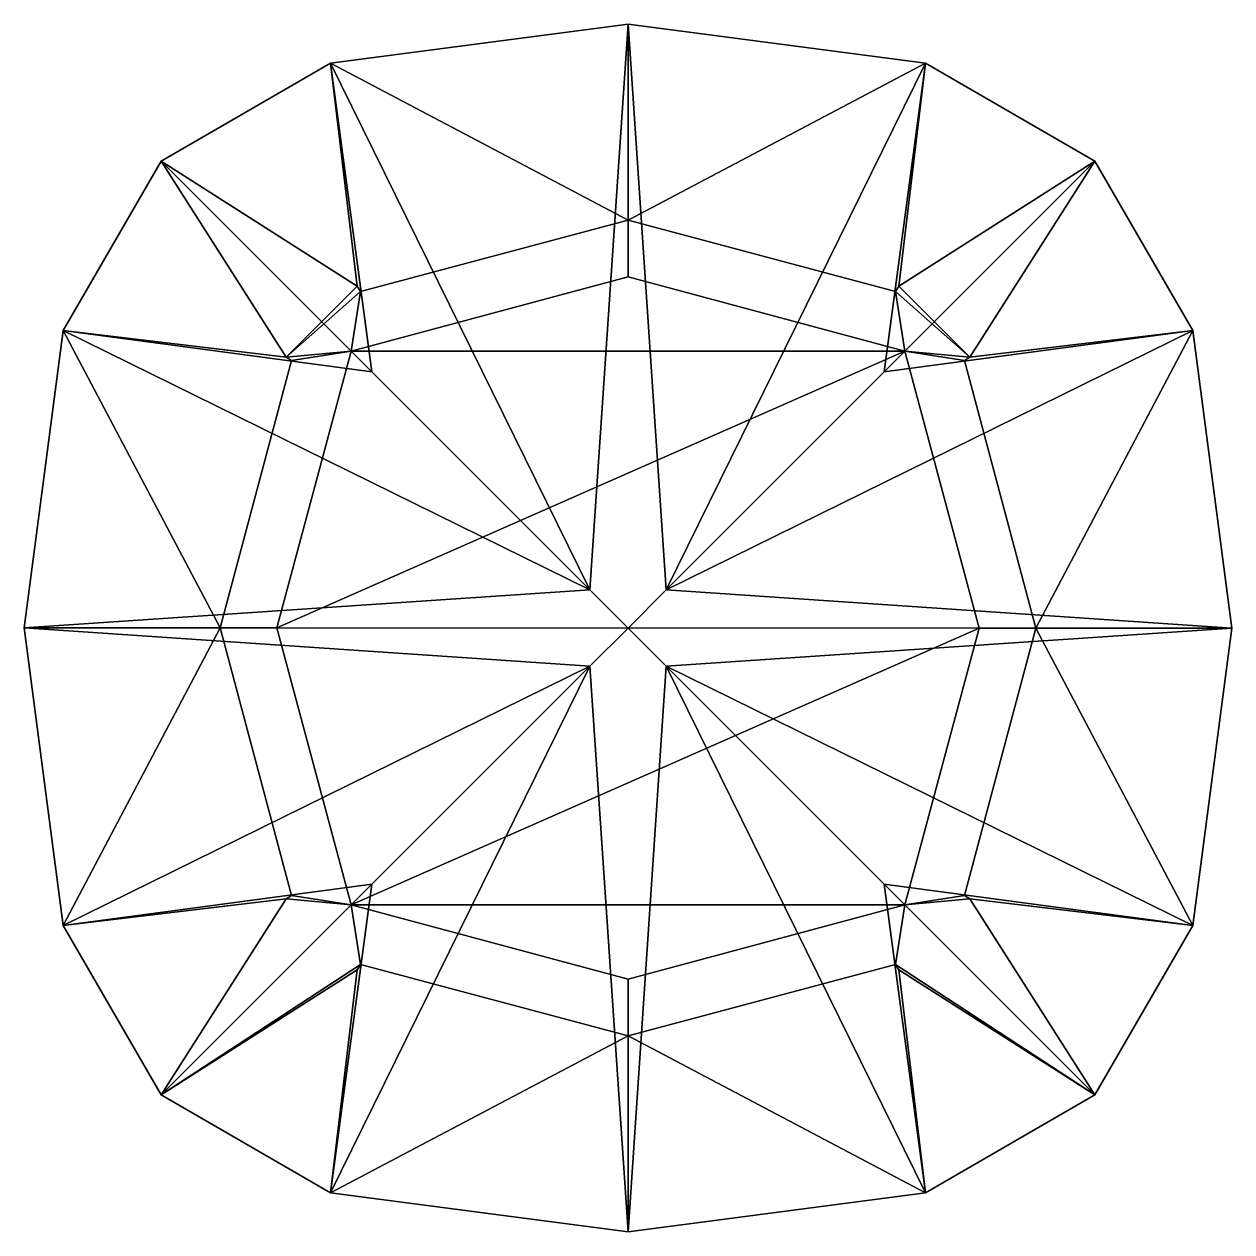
# Model space of a CAD drawing. Extents: x -1.27 to 0.75, y -1.01 to 1.01.
import ezdxf

# ---------------------------------------------------------------- set-up
doc = ezdxf.new("R2010")
doc.units = 0
doc.layers.add('Cylinder1', color=15, linetype='CONTINUOUS')

msp = doc.modelspace()

# ---------------------------------------------------------------- linework, layer by layer
at = {"layer": 'Cylinder1', "color": 0}
for points in [[(-0.323252, 0.063521, -0.105875), (-0.259731, 1.007186, 0.743841), (-0.755703, 0.94189, 0.743841)], [(-0.259731, 1.007186, 0.743841), (-0.259731, 1.007186, 0.765483), (-0.755703, 0.94189, 0.765483), (-0.755703, 0.94189, 0.743841)], [(-0.259731, 0.680362, 0.967959), (-0.755703, 0.94189, 0.765483), (-0.259731, 1.007186, 0.765483)], [(-0.196211, 0.06352, -0.105876), (-0.259731, 1.007186, 0.743841), (-0.323252, 0.063521, -0.105875), (-0.259731, 0, -0.163069)], [(0.236238, 0.941891, 0.743841), (-0.259731, 1.007186, 0.743841), (-0.196211, 0.06352, -0.105876)], [(0.236238, 0.941891, 0.743841), (0.236238, 0.941891, 0.765483), (-0.259731, 1.007186, 0.765483), (-0.259731, 1.007186, 0.743841)], [(0.236238, 0.941891, 0.765483), (-0.259731, 0.680362, 0.967959), (-0.259731, 1.007186, 0.765483)], [(-0.755703, 0.94189, 0.743841), (-1.038401, 0.778669, 0.743831), (-0.686936, 0.427204, 0.288223)], [(-0.755703, 0.94189, 0.743841), (-0.755703, 0.94189, 0.765483), (-1.038401, 0.778669, 0.765358), (-1.038401, 0.778669, 0.743831)], [(-0.755703, 0.94189, 0.765483), (-0.711547, 0.570287, 0.96234), (-1.038401, 0.778669, 0.765358)], [(-0.686936, 0.427204, 0.288223), (-0.323252, 0.063521, -0.105875), (-0.755703, 0.94189, 0.743841)], [(-0.755703, 0.94189, 0.765483), (-0.259731, 0.680362, 0.967959), (-0.705722, 0.561045, 0.967886), (-0.711547, 0.570287, 0.96234)], [(-0.259731, 0.680362, 0.967959), (0.236238, 0.941891, 0.765483), (0.192083, 0.570287, 0.962341), (0.18626, 0.561046, 0.967886)], [(0.236238, 0.941891, 0.743841), (-0.196211, 0.06352, -0.105876), (0.167473, 0.427204, 0.288223)], [(0.518938, 0.77867, 0.743832), (0.236238, 0.941891, 0.743841), (0.167473, 0.427204, 0.288223)], [(0.236238, 0.941891, 0.765483), (0.518938, 0.77867, 0.765358), (0.192083, 0.570287, 0.962341)], [(0.518938, 0.77867, 0.743832), (0.518938, 0.77867, 0.765358), (0.236238, 0.941891, 0.765483), (0.236238, 0.941891, 0.743841)], [(-1.038401, 0.778669, 0.743831), (-1.201622, 0.495969, 0.743841), (-0.686936, 0.427204, 0.288223)], [(-1.038401, 0.778669, 0.743831), (-1.038401, 0.778669, 0.765358), (-1.201622, 0.495969, 0.765483), (-1.201622, 0.495969, 0.743841)], [(-1.201622, 0.495969, 0.765483), (-1.038401, 0.778669, 0.765358), (-0.830016, 0.451814, 0.962342)], [(-1.038401, 0.778669, 0.765358), (-0.711547, 0.570287, 0.96234), (-0.830016, 0.451814, 0.962342)], [(0.682159, 0.495972, 0.743841), (0.518938, 0.77867, 0.743832), (0.167473, 0.427204, 0.288223)], [(0.518938, 0.77867, 0.765358), (0.310557, 0.451815, 0.96234), (0.192083, 0.570287, 0.962341)], [(0.682159, 0.495972, 0.765483), (0.310557, 0.451815, 0.96234), (0.518938, 0.77867, 0.765358)], [(0.682159, 0.495972, 0.743841), (0.682159, 0.495972, 0.765483), (0.518938, 0.77867, 0.765358), (0.518938, 0.77867, 0.743832)], [(-0.721551, 0.461819, 0.998584), (-0.705722, 0.561045, 0.967886), (-0.259731, 0.680362, 0.967959), (-0.259731, 0.58564, 0.998571)], [(-0.259731, 0.58564, 0.998571), (-0.259731, 0.680362, 0.967959), (0.18626, 0.561046, 0.967886), (0.202088, 0.461819, 0.998585)], [(-0.259731, 0.58564, 0.998571), (0.202088, 0.461819, 0.998585), (-0.721551, 0.461819, 0.998584)], [(-0.711547, 0.570287, 0.96234), (-0.705722, 0.561045, 0.967886), (-0.830016, 0.451814, 0.962342)], [(0.192083, 0.570287, 0.962341), (0.310557, 0.451815, 0.96234), (0.18626, 0.561046, 0.967886)], [(-0.705722, 0.561045, 0.967886), (-0.721551, 0.461819, 0.998584), (-0.830016, 0.451814, 0.962342)], [(0.18626, 0.561046, 0.967886), (0.310557, 0.451815, 0.96234), (0.202088, 0.461819, 0.998585)], [(-1.201622, 0.495969, 0.743841), (-1.266917, 0.000001, 0.743841), (-0.323252, 0.063521, -0.105875)], [(-1.201622, 0.495969, 0.743841), (-1.201622, 0.495969, 0.765483), (-1.266917, 0.000001, 0.765483), (-1.266917, 0.000001, 0.743841)], [(-1.201622, 0.495969, 0.765483), (-0.940096, 0.000001, 0.967957), (-1.266917, 0.000001, 0.765483)], [(-1.201622, 0.495969, 0.743841), (-0.323252, 0.063521, -0.105875), (-0.686936, 0.427204, 0.288223)], [(-0.940096, 0.000001, 0.967957), (-1.201622, 0.495969, 0.765483), (-0.830016, 0.451814, 0.962342), (-0.820777, 0.445991, 0.967886)], [(-0.196211, 0.06352, -0.105876), (0.747455, 0, 0.743841), (0.682159, 0.495972, 0.743841)], [(0.167473, 0.427204, 0.288223), (-0.196211, 0.06352, -0.105876), (0.682159, 0.495972, 0.743841)], [(0.682159, 0.495972, 0.765483), (0.420633, 0, 0.967957), (0.301315, 0.445991, 0.967886), (0.310557, 0.451815, 0.96234)], [(0.420633, 0, 0.967957), (0.682159, 0.495972, 0.765483), (0.747455, 0, 0.765483)], [(0.747455, 0, 0.743841), (0.747455, 0, 0.765483), (0.682159, 0.495972, 0.765483), (0.682159, 0.495972, 0.743841)], [(-0.845368, 0.000001, 0.998571), (-0.940096, 0.000001, 0.967957), (-0.820777, 0.445991, 0.967886), (-0.721551, 0.461819, 0.998584)], [(0.202088, 0.461819, 0.998585), (0.325907, 0, 0.998571), (-0.845368, 0.000001, 0.998571)], [(-0.721551, 0.461819, 0.998584), (0.202088, 0.461819, 0.998585), (-0.845368, 0.000001, 0.998571)], [(-0.721551, 0.461819, 0.998584), (-0.820777, 0.445991, 0.967886), (-0.830016, 0.451814, 0.962342)], [(0.202088, 0.461819, 0.998585), (0.301315, 0.445991, 0.967886), (0.420633, 0, 0.967957), (0.325907, 0, 0.998571)], [(0.202088, 0.461819, 0.998585), (0.310557, 0.451815, 0.96234), (0.301315, 0.445991, 0.967886)], [(-0.259731, 0, -0.163069), (-0.323252, 0.063521, -0.105875), (-1.266917, 0.000001, 0.743841), (-0.323252, -0.06352, -0.105875)], [(-0.196211, -0.06352, -0.105876), (0.747455, 0, 0.743841), (-0.196211, 0.06352, -0.105876), (-0.259731, 0, -0.163069)], [(-0.323252, -0.06352, -0.105875), (-1.266917, 0.000001, 0.743841), (-1.201621, -0.495973, 0.743841)], [(-1.266917, 0.000001, 0.743841), (-1.266917, 0.000001, 0.765483), (-1.201621, -0.495973, 0.765483), (-1.201621, -0.495973, 0.743841)], [(-0.940096, 0.000001, 0.967957), (-1.201621, -0.495973, 0.765483), (-1.266917, 0.000001, 0.765483)], [(-1.201621, -0.495973, 0.765483), (-0.940096, 0.000001, 0.967957), (-0.820777, -0.445991, 0.967886), (-0.830019, -0.451815, 0.96234)], [(-0.72155, -0.46182, 0.998584), (-0.820777, -0.445991, 0.967886), (-0.940096, 0.000001, 0.967957), (-0.845368, 0.000001, 0.998571)], [(-0.845368, 0.000001, 0.998571), (0.325907, 0, 0.998571), (-0.72155, -0.46182, 0.998584)], [(0.325907, 0, 0.998571), (0.202089, -0.461819, 0.998584), (-0.72155, -0.46182, 0.998584)], [(-0.259731, 0, -0.163069), (-0.323252, -0.06352, -0.105875), (-0.259731, -1.007186, 0.743841), (-0.196211, -0.06352, -0.105876)], [(0.68216, -0.49597, 0.743841), (0.747455, 0, 0.743841), (-0.196211, -0.06352, -0.105876)], [(0.325907, 0, 0.998571), (0.420633, 0, 0.967957), (0.301315, -0.445991, 0.967886), (0.202089, -0.461819, 0.998584)], [(0.420633, 0, 0.967957), (0.68216, -0.49597, 0.765483), (0.310555, -0.451814, 0.962341), (0.301315, -0.445991, 0.967886)], [(0.68216, -0.49597, 0.765483), (0.420633, 0, 0.967957), (0.747455, 0, 0.765483)], [(0.68216, -0.49597, 0.743841), (0.68216, -0.49597, 0.765483), (0.747455, 0, 0.765483), (0.747455, 0, 0.743841)], [(-0.686935, -0.427204, 0.288223), (-0.323252, -0.06352, -0.105875), (-1.201621, -0.495973, 0.743841)], [(-0.755703, -0.94189, 0.743841), (-0.259731, -1.007186, 0.743841), (-0.323252, -0.06352, -0.105875)], [(-0.755703, -0.94189, 0.743841), (-0.323252, -0.06352, -0.105875), (-0.686935, -0.427204, 0.288223)], [(-0.196211, -0.06352, -0.105876), (-0.259731, -1.007186, 0.743841), (0.236242, -0.94189, 0.743841)], [(0.167473, -0.427204, 0.288223), (-0.196211, -0.06352, -0.105876), (0.236242, -0.94189, 0.743841)], [(0.68216, -0.49597, 0.743841), (-0.196211, -0.06352, -0.105876), (0.167473, -0.427204, 0.288223)], [(-1.201621, -0.495973, 0.743841), (-1.0384, -0.77867, 0.743832), (-0.686935, -0.427204, 0.288223)], [(-1.0384, -0.77867, 0.743832), (-0.755703, -0.94189, 0.743841), (-0.686935, -0.427204, 0.288223)], [(0.518939, -0.778669, 0.743832), (0.68216, -0.49597, 0.743841), (0.167473, -0.427204, 0.288223)], [(0.236242, -0.94189, 0.743841), (0.518939, -0.778669, 0.743832), (0.167473, -0.427204, 0.288223)], [(-1.201621, -0.495973, 0.765483), (-0.830019, -0.451815, 0.96234), (-1.0384, -0.77867, 0.765358)], [(-0.830019, -0.451815, 0.96234), (-0.72155, -0.46182, 0.998584), (-1.0384, -0.77867, 0.765358)], [(-0.72155, -0.46182, 0.998584), (-0.705722, -0.561047, 0.967886), (-1.0384, -0.77867, 0.765358)], [(-0.820777, -0.445991, 0.967886), (-0.72155, -0.46182, 0.998584), (-0.830019, -0.451815, 0.96234)], [(0.202089, -0.461819, 0.998584), (-0.259731, -0.585638, 0.998571), (-0.72155, -0.46182, 0.998584)], [(-0.259731, -0.585638, 0.998571), (-0.259731, -0.680364, 0.967957), (-0.705722, -0.561047, 0.967886), (-0.72155, -0.46182, 0.998584)], [(0.202089, -0.461819, 0.998584), (0.18626, -0.561046, 0.967886), (-0.259731, -0.680364, 0.967957), (-0.259731, -0.585638, 0.998571)], [(0.202089, -0.461819, 0.998584), (0.518939, -0.778669, 0.765357), (0.18626, -0.561046, 0.967886)], [(0.301315, -0.445991, 0.967886), (0.310555, -0.451814, 0.962341), (0.202089, -0.461819, 0.998584)], [(0.310555, -0.451814, 0.962341), (0.518939, -0.778669, 0.765357), (0.202089, -0.461819, 0.998584)], [(0.68216, -0.49597, 0.765483), (0.518939, -0.778669, 0.765357), (0.310555, -0.451814, 0.962341)], [(-1.201621, -0.495973, 0.743841), (-1.201621, -0.495973, 0.765483), (-1.0384, -0.77867, 0.765358), (-1.0384, -0.77867, 0.743832)], [(0.518939, -0.778669, 0.743832), (0.518939, -0.778669, 0.765357), (0.68216, -0.49597, 0.765483), (0.68216, -0.49597, 0.743841)], [(-0.705722, -0.561047, 0.967886), (-0.711546, -0.570287, 0.962341), (-1.0384, -0.77867, 0.765358)], [(-0.259731, -0.680364, 0.967957), (-0.755703, -0.94189, 0.765483), (-0.711546, -0.570287, 0.962341), (-0.705722, -0.561047, 0.967886)], [(0.236242, -0.94189, 0.765483), (-0.259731, -0.680364, 0.967957), (0.18626, -0.561046, 0.967886), (0.192085, -0.570288, 0.96234)], [(0.18626, -0.561046, 0.967886), (0.518939, -0.778669, 0.765357), (0.192085, -0.570288, 0.96234)], [(-0.755703, -0.94189, 0.765483), (-1.0384, -0.77867, 0.765358), (-0.711546, -0.570287, 0.962341)], [(0.236242, -0.94189, 0.765483), (0.192085, -0.570288, 0.96234), (0.518939, -0.778669, 0.765357)], [(-0.755703, -0.94189, 0.765483), (-0.259731, -0.680364, 0.967957), (-0.259731, -1.007186, 0.765483)], [(-0.259731, -0.680364, 0.967957), (0.236242, -0.94189, 0.765483), (-0.259731, -1.007186, 0.765483)], [(-1.0384, -0.77867, 0.743832), (-1.0384, -0.77867, 0.765358), (-0.755703, -0.94189, 0.765483), (-0.755703, -0.94189, 0.743841)], [(0.236242, -0.94189, 0.743841), (0.236242, -0.94189, 0.765483), (0.518939, -0.778669, 0.765357), (0.518939, -0.778669, 0.743832)], [(-0.755703, -0.94189, 0.743841), (-0.755703, -0.94189, 0.765483), (-0.259731, -1.007186, 0.765483), (-0.259731, -1.007186, 0.743841)], [(-0.259731, -1.007186, 0.743841), (-0.259731, -1.007186, 0.765483), (0.236242, -0.94189, 0.765483), (0.236242, -0.94189, 0.743841)]]:
    msp.add_3dface(points, dxfattribs=at)

doc.saveas('drawing.dxf')
